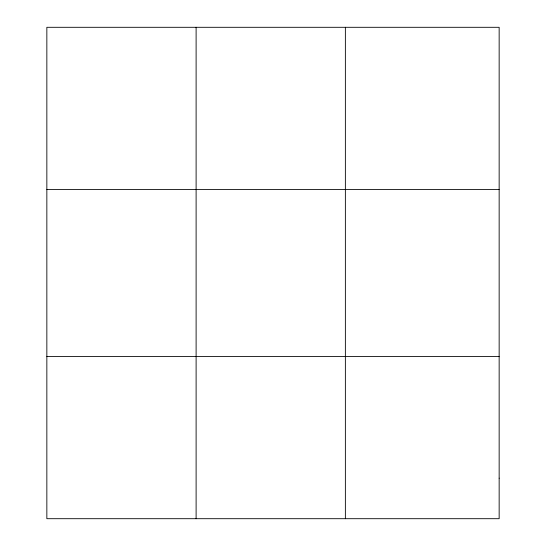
<?xml version="1.0" encoding="UTF-8"?>
<svg xmlns="http://www.w3.org/2000/svg" width="546" height="546" viewBox="0 0 546 546"><rect width="100%" height="100%" fill="white"/><g stroke="black" fill="none" stroke-linecap="round" stroke-linejoin="round"><path stroke-width="0.82" d="M196.11 27.3L196.11 518.7M345.372 27.3L345.372 518.7M46.847 189.462L499.153 189.462M46.847 356.538L499.153 356.538M499.153 478.16L499.153 518.7L46.847 518.7L46.847 27.3L499.153 27.3L499.153 478.16"/></g></svg>
